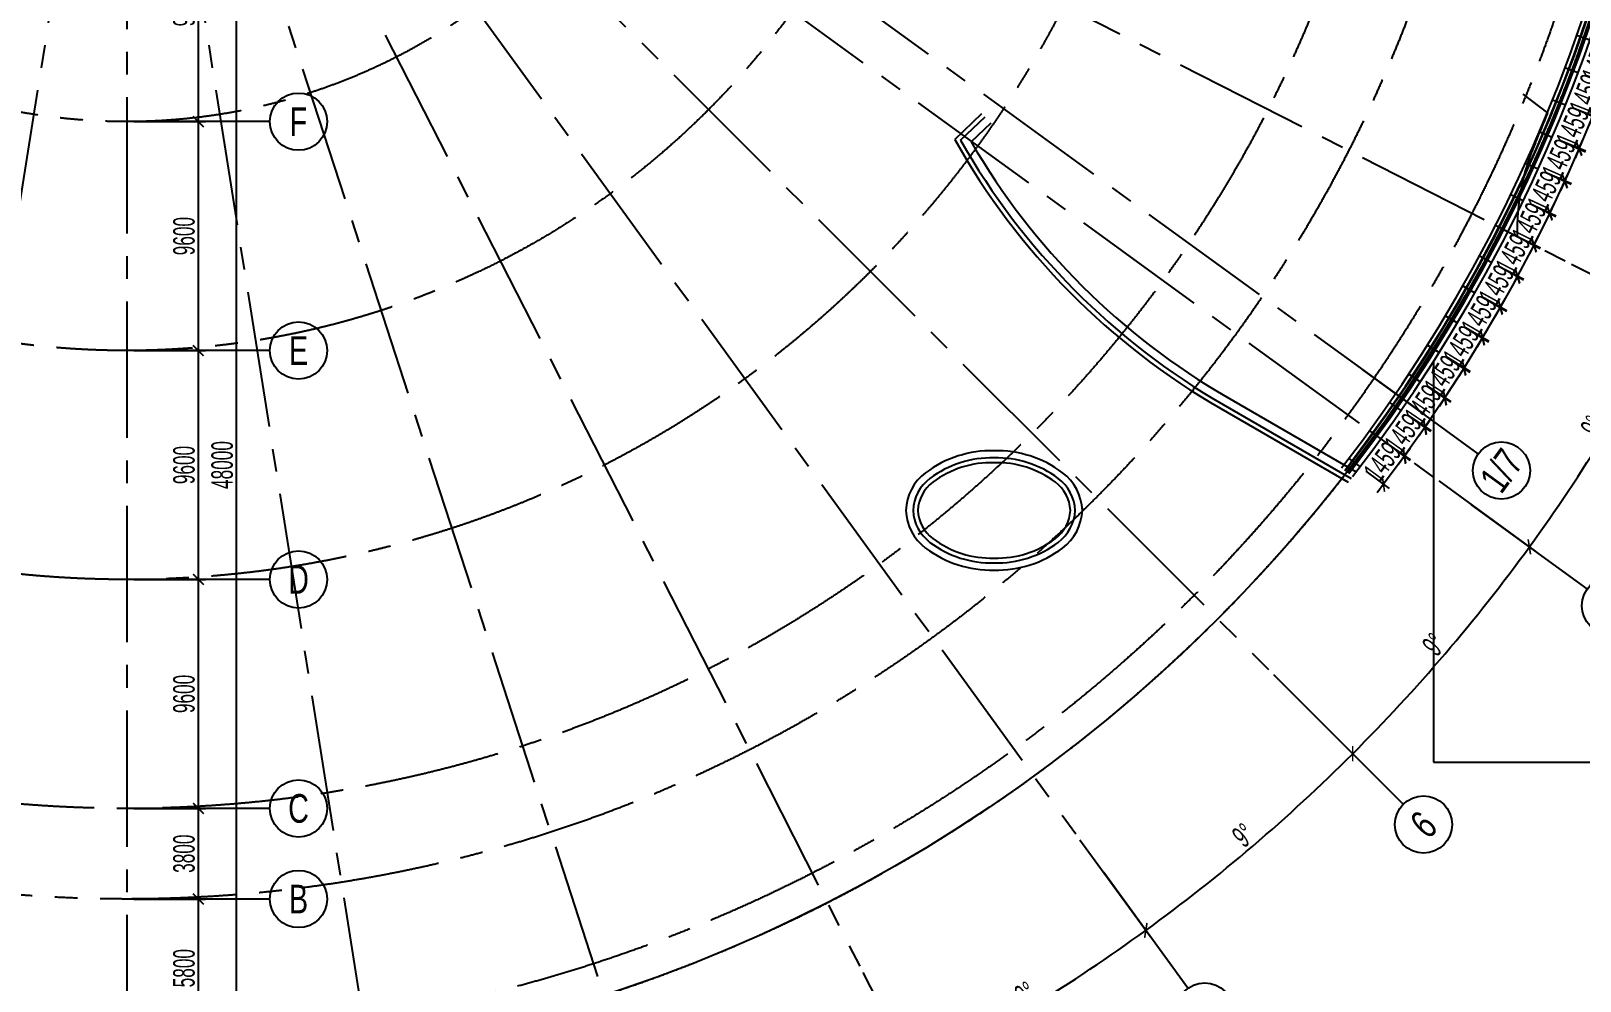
# Model space of a CAD drawing. Extents: x 104132 to 3338343, y -1228862 to 1409848.
# Drawn here: x 1240974 to 1305927, y 35788 to 75630 of the extents above; entities that cross this region are included whole.
import ezdxf
from ezdxf.enums import TextEntityAlignment as Align

# ---------------------------------------------------------------- set-up
doc = ezdxf.new("R2010")
doc.units = 0
doc.linetypes.add('CENTER', pattern=[50.8, 31.75, -6.35, 6.35, -6.35])
doc.linetypes.add('CENTER2', pattern=[28.575, 19.05, -3.175, 3.175, -3.175])
doc.layers.get('0').update_dxf_attribs({"color": 8})
doc.layers.get('Defpoints').update_dxf_attribs({"color": 8})
for name, color, linetype in [('#幕墙线-平面', 8, 'Continuous'), ('#标注', 8, 'Continuous'), ('#轴线', 8, 'CENTER2'), ('A-FLOR-UNDR', 8, 'Continuous'), ('DOTE', 8, 'CENTER')]:
    doc.layers.add(name, color=color, linetype=linetype)
doc.styles.add('JHZX', font='jrs.shx', dxfattribs={"width": 0.6, "bigfont": 'jhz.shx'})
doc.dimstyles.new('JZBZ-300', dxfattribs={"dimscale": 300, "dimtxt": 3, "dimasz": 1.5, "dimexe": 1, "dimexo": 1, "dimgap": 0.5, "dimtad": 1, "dimdec": 0, "dimdsep": 46, "dimtxsty": 'JHZX', "dimblk1": 'ARCHTICK', "dimblk2": 'ARCHTICK', "dimsah": 1, "dimcen": 0, "dimclrd": 1, "dimclre": 1, "dimclrt": 2, "dimadec": 3, "dimazin": 2, "dimtfac": 1, "dimtdec": 0, "dimtix": 1, "dimtmove": 0, "dimatfit": 3, "dimfxl": 1, "dimtolj": 1, "dimlwd": -1, "dimlwe": -1, "dimarcsym": 1})

# ---------------------------------------------------------------- blocks, each defined once
blk = doc.blocks.new('_ARCHTICK')
at = {"color": 0, "linetype": 'ByBlock', "const_width": 0.15}
blk.add_lwpolyline([(-0.5, -0.5), (0.5, 0.5)], dxfattribs=at)
blk = doc.blocks.new('*D56')
at = {"layer": '#标注', "color": 1, "ltscale": 300, "transparency": 16777216}
for p, q in [((602339, -207934), (604609, -212389)), ((592481, -212018), (594026, -216773))]:
    blk.add_line(p, q, dxfattribs=at)
blk.add_arc((571468, -147346), 72700, 288, 297, dxfattribs=at)
at = {"layer": 'Defpoints', "color": 0, "ltscale": 300, "transparency": 16777216}
for p in [(571468, -147346), (602203, -207667), (592388, -211732), (597521, -215217)]:
    blk.add_point(p, dxfattribs=at)
at = {"layer": '#标注', "color": 1, "ltscale": 300, "transparency": 16777216, "xscale": 450, "yscale": 450, "zscale": 450}
for p, rotation in [((604473, -212122), 27.00000000000006), ((593933, -216488), 198.0000000000004)]:
    blk.add_blockref('_ARCHTICK', p, dxfattribs=dict(at, rotation=rotation))
at = {"layer": '#标注', "color": 2, "ltscale": 300, "transparency": 16777216, "insert": (599059, -213958), "char_height": 900, "attachment_point": 5, "rotation": 22.5, "style": 'JHZX'}
blk.add_mtext('\\A1;9°', dxfattribs=at)
blk = doc.blocks.new('*D8')
at = {"layer": '#标注', "color": 1, "ltscale": 300, "transparency": 16777216}
for p, q in [((611437, -202359), (614376, -206404)), ((602339, -207934), (604609, -212389))]:
    blk.add_line(p, q, dxfattribs=at)
blk.add_arc((571468, -147346), 72700, 297, 306, dxfattribs=at)
at = {"layer": 'Defpoints', "color": 0, "ltscale": 300, "transparency": 16777216}
for p in [(571468, -147346), (611261, -202116), (602203, -207667), (607818, -210306)]:
    blk.add_point(p, dxfattribs=at)
at = {"layer": '#标注', "color": 1, "ltscale": 300, "transparency": 16777216, "xscale": 450, "yscale": 450, "zscale": 450}
for p, rotation in [((614200, -206161), 36.00000000000011), ((604473, -212122), 206.9999999999999)]:
    blk.add_blockref('_ARCHTICK', p, dxfattribs=dict(at, rotation=rotation))
at = {"layer": '#标注', "color": 2, "ltscale": 300, "transparency": 16777216, "insert": (609140, -208821), "char_height": 900, "attachment_point": 5, "rotation": 31.5, "style": 'JHZX'}
blk.add_mtext('\\A1;9°', dxfattribs=at)
blk = doc.blocks.new('*D9')
at = {"layer": '#标注', "color": 1, "ltscale": 300, "transparency": 16777216}
for p, q in [((619551, -195429), (623087, -198965)), ((611437, -202359), (614376, -206404))]:
    blk.add_line(p, q, dxfattribs=at)
blk.add_arc((571468, -147346), 72700, 306, 315, dxfattribs=at)
at = {"layer": 'Defpoints', "color": 0, "ltscale": 300, "transparency": 16777216}
for p in [(571468, -147346), (619339, -195217), (611261, -202116), (617219, -203844)]:
    blk.add_point(p, dxfattribs=at)
at = {"layer": '#标注', "color": 1, "ltscale": 300, "transparency": 16777216, "xscale": 450, "yscale": 450, "zscale": 450}
for p, rotation in [((622875, -198753), 45.0000000000004), ((614200, -206161), 216.0000000000004)]:
    blk.add_blockref('_ARCHTICK', p, dxfattribs=dict(at, rotation=rotation))
at = {"layer": '#标注', "color": 2, "ltscale": 300, "transparency": 16777216, "insert": (618293, -202171), "char_height": 900, "attachment_point": 5, "rotation": 40.5, "style": 'JHZX'}
blk.add_mtext('\\A1;9°', dxfattribs=at)
blk = doc.blocks.new('*D10')
at = {"layer": '#标注', "color": 1, "ltscale": 300, "transparency": 16777216}
for p, q in [((626481, -187315), (630526, -190254)), ((619551, -195429), (623087, -198965))]:
    blk.add_line(p, q, dxfattribs=at)
blk.add_arc((571468, -147346), 72700, 315, 324, dxfattribs=at)
at = {"layer": 'Defpoints', "color": 0, "ltscale": 300, "transparency": 16777216}
for p in [(571468, -147346), (626238, -187139), (619339, -195217), (625494, -195992)]:
    blk.add_point(p, dxfattribs=at)
at = {"layer": '#标注', "color": 1, "ltscale": 300, "transparency": 16777216, "xscale": 450, "yscale": 450, "zscale": 450}
for p, rotation in [((630283, -190078), 53.99999999999972), ((622875, -198753), 224.9999999999996)]:
    blk.add_blockref('_ARCHTICK', p, dxfattribs=dict(at, rotation=rotation))
at = {"layer": '#标注', "color": 2, "ltscale": 300, "transparency": 16777216, "insert": (626293, -194171), "char_height": 900, "attachment_point": 5, "rotation": 49.5, "style": 'JHZX'}
blk.add_mtext('\\A1;9°', dxfattribs=at)
blk = doc.blocks.new('*D11')
at = {"layer": '#标注', "color": 1, "ltscale": 300, "transparency": 16777216}
for p, q in [((632056, -178217), (636511, -180487)), ((626481, -187315), (630526, -190254))]:
    blk.add_line(p, q, dxfattribs=at)
blk.add_arc((571468, -147346), 72700, 324, 333, dxfattribs=at)
at = {"layer": 'Defpoints', "color": 0, "ltscale": 300, "transparency": 16777216}
for p in [(571468, -147346), (631789, -178081), (632439, -186941), (626238, -187139)]:
    blk.add_point(p, dxfattribs=at)
at = {"layer": '#标注', "color": 1, "ltscale": 300, "transparency": 16777216, "xscale": 450, "yscale": 450, "zscale": 450}
for p, rotation in [((636244, -180351), 63.00000000000026), ((630283, -190078), 234.0000000000001)]:
    blk.add_blockref('_ARCHTICK', p, dxfattribs=dict(at, rotation=rotation))
at = {"layer": '#标注', "color": 2, "ltscale": 300, "transparency": 16777216, "insert": (632943, -185018), "char_height": 900, "attachment_point": 5, "rotation": 58.5, "style": 'JHZX'}
blk.add_mtext('\\A1;9°', dxfattribs=at)
blk = doc.blocks.new('*D12')
at = {"layer": '#标注', "color": 1, "ltscale": 300, "transparency": 16777216}
for p, q in [((636140, -168359), (640895, -169904)), ((632056, -178217), (636511, -180487))]:
    blk.add_line(p, q, dxfattribs=at)
blk.add_arc((571468, -147346), 72700, 333, 342, dxfattribs=at)
at = {"layer": 'Defpoints', "color": 0, "ltscale": 300, "transparency": 16777216}
for p in [(571468, -147346), (635854, -168266), (637883, -176916), (631789, -178081)]:
    blk.add_point(p, dxfattribs=at)
at = {"layer": '#标注', "color": 1, "ltscale": 300, "transparency": 16777216, "xscale": 450, "yscale": 450, "zscale": 450}
for p, rotation in [((640610, -169811), 72.00000000000054), ((636244, -180351), 243.0000000000004)]:
    blk.add_blockref('_ARCHTICK', p, dxfattribs=dict(at, rotation=rotation))
at = {"layer": '#标注', "color": 2, "ltscale": 300, "transparency": 16777216, "insert": (638080, -174937), "char_height": 900, "attachment_point": 5, "rotation": 67.5, "style": 'JHZX'}
blk.add_mtext('\\A1;9°', dxfattribs=at)
blk = doc.blocks.new('*D39')
at = {"layer": '#标注', "color": 1, "ltscale": 300, "transparency": 16777216}
for p, q in [((516455, -187315), (512410, -190254)), ((523385, -195429), (519849, -198965))]:
    blk.add_line(p, q, dxfattribs=at)
blk.add_arc((571468, -147346), 72700, 216, 225, dxfattribs=at)
at = {"layer": 'Defpoints', "color": 0, "ltscale": 300, "transparency": 16777216}
for p in [(571468, -147346), (516697, -187139), (514969, -193097), (523597, -195217)]:
    blk.add_point(p, dxfattribs=at)
at = {"layer": '#标注', "color": 1, "ltscale": 300, "transparency": 16777216, "xscale": 450, "yscale": 450, "zscale": 450}
for p, rotation in [((512652, -190078), 126.0000000000016), ((520061, -198753), 315.0000000000021)]:
    blk.add_blockref('_ARCHTICK', p, dxfattribs=dict(at, rotation=rotation))
at = {"layer": '#标注', "color": 2, "ltscale": 300, "transparency": 16777216, "insert": (516643, -194171), "char_height": 900, "attachment_point": 5, "rotation": 310.5, "style": 'JHZX'}
blk.add_mtext('\\A1;9°', dxfattribs=at)
blk = doc.blocks.new('*D40')
at = {"layer": '#标注', "color": 1, "ltscale": 300, "transparency": 16777216}
for p, q in [((523385, -195429), (519849, -198965)), ((531498, -202359), (528560, -206404))]:
    blk.add_line(p, q, dxfattribs=at)
blk.add_arc((571468, -147346), 72700, 225, 234, dxfattribs=at)
at = {"layer": 'Defpoints', "color": 0, "ltscale": 300, "transparency": 16777216}
for p in [(571468, -147346), (523597, -195217), (522822, -201373), (531675, -202116)]:
    blk.add_point(p, dxfattribs=at)
at = {"layer": '#标注', "color": 1, "ltscale": 300, "transparency": 16777216, "xscale": 450, "yscale": 450, "zscale": 450}
for p, rotation in [((520061, -198753), 135.0000000000019), ((528736, -206161), 323.9999999999985)]:
    blk.add_blockref('_ARCHTICK', p, dxfattribs=dict(at, rotation=rotation))
at = {"layer": '#标注', "color": 2, "ltscale": 300, "transparency": 16777216, "insert": (524643, -202171), "char_height": 900, "attachment_point": 5, "rotation": 319.5, "style": 'JHZX'}
blk.add_mtext('\\A1;9°', dxfattribs=at)
blk = doc.blocks.new('*D41')
at = {"layer": '#标注', "color": 1, "ltscale": 300, "transparency": 16777216}
for p, q in [((531498, -202359), (528560, -206404)), ((540597, -207934), (538327, -212389))]:
    blk.add_line(p, q, dxfattribs=at)
blk.add_arc((571468, -147346), 72700, 234, 243, dxfattribs=at)
at = {"layer": 'Defpoints', "color": 0, "ltscale": 300, "transparency": 16777216}
for p in [(571468, -147346), (531675, -202116), (540733, -207667), (531873, -208317)]:
    blk.add_point(p, dxfattribs=at)
at = {"layer": '#标注', "color": 1, "ltscale": 300, "transparency": 16777216, "xscale": 450, "yscale": 450, "zscale": 450}
for p, rotation in [((528736, -206161), 143.9999999999988), ((538463, -212122), 333.0000000000025)]:
    blk.add_blockref('_ARCHTICK', p, dxfattribs=dict(at, rotation=rotation))
at = {"layer": '#标注', "color": 2, "ltscale": 300, "transparency": 16777216, "insert": (533796, -208821), "char_height": 900, "attachment_point": 5, "rotation": 328.5, "style": 'JHZX'}
blk.add_mtext('\\A1;9°', dxfattribs=at)
blk = doc.blocks.new('*D44')
at = {"layer": '#标注', "color": 1, "ltscale": 300, "transparency": 16777216}
for p, q in [((571768, -162646), (576372, -162646)), ((576072, -210646), (576072, -162646)), ((571768, -210646), (576372, -210646))]:
    blk.add_line(p, q, dxfattribs=at)
at = {"layer": 'Defpoints', "color": 0, "ltscale": 300, "transparency": 16777216}
for p in [(571468, -162646), (576072, -162646), (571468, -210646)]:
    blk.add_point(p, dxfattribs=at)
at = {"layer": '#标注', "color": 1, "ltscale": 300, "transparency": 16777216, "xscale": 450, "yscale": 450, "zscale": 450}
for p, rotation in [((576072, -162646), 90), ((576072, -210646), 270)]:
    blk.add_blockref('_ARCHTICK', p, dxfattribs=dict(at, rotation=rotation))
at = {"layer": '#标注', "color": 2, "ltscale": 300, "transparency": 16777216, "insert": (575472, -186646), "char_height": 900, "attachment_point": 5, "rotation": 90, "style": 'JHZX'}
blk.add_mtext('\\A1;48000', dxfattribs=at)
blk = doc.blocks.new('*D45')
at = {"layer": '#标注', "color": 1, "ltscale": 300, "transparency": 16777216}
for p, q in [((571768, -204846), (574772, -204846)), ((574472, -210646), (574472, -204846)), ((571768, -210646), (574772, -210646))]:
    blk.add_line(p, q, dxfattribs=at)
at = {"layer": 'Defpoints', "color": 0, "ltscale": 300, "transparency": 16777216}
for p in [(571468, -204846), (574472, -204846), (571468, -210646)]:
    blk.add_point(p, dxfattribs=at)
at = {"layer": '#标注', "color": 1, "ltscale": 300, "transparency": 16777216, "xscale": 450, "yscale": 450, "zscale": 450}
for p, rotation in [((574472, -204846), 90), ((574472, -210646), 270)]:
    blk.add_blockref('_ARCHTICK', p, dxfattribs=dict(at, rotation=rotation))
at = {"layer": '#标注', "color": 2, "ltscale": 300, "transparency": 16777216, "insert": (573872, -207746), "char_height": 900, "attachment_point": 5, "rotation": 90, "style": 'JHZX'}
blk.add_mtext('\\A1;5800', dxfattribs=at)
blk = doc.blocks.new('*D46')
at = {"layer": '#标注', "color": 1, "ltscale": 300, "transparency": 16777216}
for p, q in [((571768, -201046), (574772, -201046)), ((574472, -204846), (574472, -201046)), ((571768, -204846), (574772, -204846))]:
    blk.add_line(p, q, dxfattribs=at)
at = {"layer": 'Defpoints', "color": 0, "ltscale": 300, "transparency": 16777216}
for p in [(571468, -201046), (574472, -201046), (571468, -204846)]:
    blk.add_point(p, dxfattribs=at)
at = {"layer": '#标注', "color": 1, "ltscale": 300, "transparency": 16777216, "xscale": 450, "yscale": 450, "zscale": 450}
for p, rotation in [((574472, -201046), 90), ((574472, -204846), 270)]:
    blk.add_blockref('_ARCHTICK', p, dxfattribs=dict(at, rotation=rotation))
at = {"layer": '#标注', "color": 2, "ltscale": 300, "transparency": 16777216, "insert": (573872, -202946), "char_height": 900, "attachment_point": 5, "rotation": 90, "style": 'JHZX'}
blk.add_mtext('\\A1;3800', dxfattribs=at)
blk = doc.blocks.new('*D47')
at = {"layer": '#标注', "color": 1, "ltscale": 300, "transparency": 16777216}
for p, q in [((571768, -191446), (574772, -191446)), ((574472, -201046), (574472, -191446)), ((571768, -201046), (574772, -201046))]:
    blk.add_line(p, q, dxfattribs=at)
at = {"layer": 'Defpoints', "color": 0, "ltscale": 300, "transparency": 16777216}
for p in [(571468, -191446), (574472, -191446), (571468, -201046)]:
    blk.add_point(p, dxfattribs=at)
at = {"layer": '#标注', "color": 1, "ltscale": 300, "transparency": 16777216, "xscale": 450, "yscale": 450, "zscale": 450}
for p, rotation in [((574472, -191446), 90), ((574472, -201046), 270)]:
    blk.add_blockref('_ARCHTICK', p, dxfattribs=dict(at, rotation=rotation))
at = {"layer": '#标注', "color": 2, "ltscale": 300, "transparency": 16777216, "insert": (573872, -196246), "char_height": 900, "attachment_point": 5, "rotation": 90, "style": 'JHZX'}
blk.add_mtext('\\A1;9600', dxfattribs=at)
blk = doc.blocks.new('*D48')
at = {"layer": '#标注', "color": 1, "ltscale": 300, "transparency": 16777216}
for p, q in [((571768, -181846), (574772, -181846)), ((574472, -191446), (574472, -181846)), ((571768, -191446), (574772, -191446))]:
    blk.add_line(p, q, dxfattribs=at)
at = {"layer": 'Defpoints', "color": 0, "ltscale": 300, "transparency": 16777216}
for p in [(571468, -181846), (574472, -181846), (571468, -191446)]:
    blk.add_point(p, dxfattribs=at)
at = {"layer": '#标注', "color": 1, "ltscale": 300, "transparency": 16777216, "xscale": 450, "yscale": 450, "zscale": 450}
for p, rotation in [((574472, -181846), 90), ((574472, -191446), 270)]:
    blk.add_blockref('_ARCHTICK', p, dxfattribs=dict(at, rotation=rotation))
at = {"layer": '#标注', "color": 2, "ltscale": 300, "transparency": 16777216, "insert": (573872, -186646), "char_height": 900, "attachment_point": 5, "rotation": 90, "style": 'JHZX'}
blk.add_mtext('\\A1;9600', dxfattribs=at)
blk = doc.blocks.new('*D49')
at = {"layer": '#标注', "color": 1, "ltscale": 300, "transparency": 16777216}
for p, q in [((571768, -172246), (574772, -172246)), ((574472, -181846), (574472, -172246)), ((571768, -181846), (574772, -181846))]:
    blk.add_line(p, q, dxfattribs=at)
at = {"layer": 'Defpoints', "color": 0, "ltscale": 300, "transparency": 16777216}
for p in [(571468, -172246), (574472, -172246), (571468, -181846)]:
    blk.add_point(p, dxfattribs=at)
at = {"layer": '#标注', "color": 1, "ltscale": 300, "transparency": 16777216, "xscale": 450, "yscale": 450, "zscale": 450}
for p, rotation in [((574472, -172246), 90), ((574472, -181846), 270)]:
    blk.add_blockref('_ARCHTICK', p, dxfattribs=dict(at, rotation=rotation))
at = {"layer": '#标注', "color": 2, "ltscale": 300, "transparency": 16777216, "insert": (573872, -177046), "char_height": 900, "attachment_point": 5, "rotation": 90, "style": 'JHZX'}
blk.add_mtext('\\A1;9600', dxfattribs=at)
blk = doc.blocks.new('*D50')
at = {"layer": '#标注', "color": 1, "ltscale": 300, "transparency": 16777216}
for p, q in [((571768, -162646), (574772, -162646)), ((574472, -172246), (574472, -162646)), ((571768, -172246), (574772, -172246))]:
    blk.add_line(p, q, dxfattribs=at)
at = {"layer": 'Defpoints', "color": 0, "ltscale": 300, "transparency": 16777216}
for p in [(571468, -162646), (574472, -162646), (571468, -172246)]:
    blk.add_point(p, dxfattribs=at)
at = {"layer": '#标注', "color": 1, "ltscale": 300, "transparency": 16777216, "xscale": 450, "yscale": 450, "zscale": 450}
for p, rotation in [((574472, -162646), 90), ((574472, -172246), 270)]:
    blk.add_blockref('_ARCHTICK', p, dxfattribs=dict(at, rotation=rotation))
at = {"layer": '#标注', "color": 2, "ltscale": 300, "transparency": 16777216, "insert": (573872, -167446), "char_height": 900, "attachment_point": 5, "rotation": 90, "style": 'JHZX'}
blk.add_mtext('\\A1;9600', dxfattribs=at)
blk = doc.blocks.new('*U1047')
blk.add_line((20, 0), (0, 0))
blk.add_circle((24, 0), 4)
at = {"style": 'JHZX', "width": 0.75}
blk.add_attdef('AXES', text='', height=4, dxfattribs=at).set_placement((24, 0), align=Align.MIDDLE_CENTER)
blk = doc.blocks.new('*U1046')
blk.add_line((0, -20), (0, 0))
blk.add_circle((0, -24), 4)
at = {"style": 'JHZX', "width": 0.75}
blk.add_attdef('AXES', text='', height=4, dxfattribs=at).set_placement((0, -24), align=Align.MIDDLE_CENTER)
blk = doc.blocks.new('QWEAFSD')
at = {"layer": '#幕墙线-平面', "ltscale": 300}
for points in [[(233621, 465908), (234174, 465715)], [(233129, 464549), (233676, 464344)], [(232606, 463202), (233149, 462984)], [(232052, 461867), (232590, 461637)], [(231470, 460544), (232002, 460302)], [(230857, 459235), (231384, 458981)], [(230215, 457939), (230737, 457674)], [(229545, 456659), (230060, 456382)], [(228845, 455394), (229354, 455105)], [(228118, 454145), (228620, 453845)], [(227363, 452912), (227858, 452601)], [(226580, 451697), (227068, 451375)], [(225770, 450500), (226251, 450167)], [(224934, 449321), (225407, 448977)], [(224071, 448161), (224537, 447807)]]:
    blk.add_lwpolyline(points, dxfattribs=at)
at = {"layer": 'A-FLOR-UNDR', "ltscale": 5}
blk.add_lwpolyline([(231360, 463441), (232412, 462633)], dxfattribs=at)
at = {"layer": 'A-FLOR-UNDR'}
for points in [[(207540, 461537), (208683, 462631)], [(207790, 461500), (208821, 462486)], [(208230, 461437), (209063, 462233)]]:
    blk.add_lwpolyline(points, dxfattribs=at)
for points in [[(207540, 461537, 0.134675), (218697, 450247), (224039, 447162)], [(207790, 461500, 0.133351), (218797, 450420), (224164, 447322)], [(208230, 461437, 0.130997), (218972, 450723), (224379, 447601)]]:
    blk.add_lwpolyline(points, format="xyb", dxfattribs=at)
at = {"layer": 'A-FLOR-UNDR', "ltscale": 5}
for points in [[(209193, 448480, 0.168948), (206322, 447560, 0.224631), (205493, 445980, 0.224631), (206322, 444400, 0.168948), (209193, 443480, 0.168948), (212063, 444400, 0.224631), (212893, 445980, 0.224631), (212063, 447560, 0.168948)], [(209193, 448180, 0.169389), (206503, 447320, 0.222793), (205793, 445980, 0.222793), (206503, 444640, 0.169389), (209193, 443780, 0.169389), (211883, 444640, 0.222793), (212593, 445980, 0.222793), (211883, 447320, 0.169389)], [(209193, 447980, 0.16972), (206623, 447160, 0.221183), (205993, 445980, 0.221183), (206623, 444800, 0.16972), (209193, 443980, 0.16972), (211763, 444800, 0.221183), (212392, 445980, 0.221183), (211763, 447160, 0.16972)]]:
    blk.add_lwpolyline(points, format="xyb", close=True, dxfattribs=at)
for centre, radius, start, end in [((172821, 487183), 65000, 322.26362, 202.58664), ((172821, 487183), 64800, 322.26362, 202.00419), ((172821, 487183), 64750, 322.26362, 201.83199), ((172821, 487183), 64600, 322.26362, 201.19687), ((172821, 487183), 64580, 322.26362, 201.09026), ((172821, 487183), 64415, 322.26362, 200.57143), ((172821, 487183), 64450, 336.42718, 337.60919), ((240371, 457710), 9250, 156.42718, 181.44403)]:
    blk.add_arc(centre, radius, start, end, dxfattribs=at)
blk = doc.blocks.new('*D233')
at = {"layer": '#标注', "color": 1, "ltscale": 300, "transparency": 16777216}
for p, q in [((448797, -321696), (449949, -322113)), ((449667, -322011), (449170, -323382)), ((449667, -322011), (449820, -321588)), ((448300, -323067), (449452, -323484)), ((449170, -323382), (449016, -323805))]:
    blk.add_line(p, q, dxfattribs=at)
at = {"layer": 'Defpoints', "color": 0, "ltscale": 300, "transparency": 16777216}
for p in [(448515, -321593), (448018, -322965), (449170, -323382)]:
    blk.add_point(p, dxfattribs=at)
at = {"layer": '#标注', "color": 1, "ltscale": 300, "transparency": 16777216, "xscale": 450, "yscale": 450, "zscale": 450}
for p, rotation in [((449667, -322011), 250.0714285714705), ((449170, -323382), 70.07142857147048)]:
    blk.add_blockref('_ARCHTICK', p, dxfattribs=dict(at, rotation=rotation))
at = {"layer": '#标注', "color": 2, "ltscale": 300, "transparency": 16777216, "insert": (448854, -322492), "char_height": 900, "attachment_point": 5, "rotation": 70.07143, "style": 'JHZX'}
blk.add_mtext('\\A1;1459', dxfattribs=at)
blk = doc.blocks.new('*D234')
at = {"layer": '#标注', "color": 1, "ltscale": 300, "transparency": 16777216}
for p, q in [((448297, -323073), (449440, -323516)), ((449160, -323408), (448632, -324768)), ((449160, -323408), (449323, -322988)), ((447770, -324433), (448912, -324876)), ((448632, -324768), (448469, -325187))]:
    blk.add_line(p, q, dxfattribs=at)
at = {"layer": 'Defpoints', "color": 0, "ltscale": 300, "transparency": 16777216}
for p in [(448018, -322965), (447490, -324324), (448632, -324768)]:
    blk.add_point(p, dxfattribs=at)
at = {"layer": '#标注', "color": 1, "ltscale": 300, "transparency": 16777216, "xscale": 450, "yscale": 450, "zscale": 450}
for p, rotation in [((449160, -323408), 248.7857142857648), ((448632, -324768), 68.78571428576484)]:
    blk.add_blockref('_ARCHTICK', p, dxfattribs=dict(at, rotation=rotation))
at = {"layer": '#标注', "color": 2, "ltscale": 300, "transparency": 16777216, "insert": (448337, -323871), "char_height": 900, "attachment_point": 5, "rotation": 68.78571, "style": 'JHZX'}
blk.add_mtext('\\A1;1459', dxfattribs=at)
blk = doc.blocks.new('*D235')
at = {"layer": '#标注', "color": 1, "ltscale": 300, "transparency": 16777216}
for p, q in [((447767, -324439), (448899, -324908)), ((448622, -324793), (448794, -324377)), ((448622, -324793), (448064, -326141)), ((447209, -325787), (448341, -326255)), ((448064, -326141), (447892, -326556))]:
    blk.add_line(p, q, dxfattribs=at)
at = {"layer": 'Defpoints', "color": 0, "ltscale": 300, "transparency": 16777216}
for p in [(447490, -324324), (446932, -325672), (448064, -326141)]:
    blk.add_point(p, dxfattribs=at)
at = {"layer": '#标注', "color": 1, "ltscale": 300, "transparency": 16777216, "xscale": 450, "yscale": 450, "zscale": 450}
for p, rotation in [((448622, -324793), 247.5000000000502), ((448064, -326141), 67.50000000005015)]:
    blk.add_blockref('_ARCHTICK', p, dxfattribs=dict(at, rotation=rotation))
at = {"layer": '#标注', "color": 2, "ltscale": 300, "transparency": 16777216, "insert": (447789, -325237), "char_height": 900, "attachment_point": 5, "rotation": 67.5, "style": 'JHZX'}
blk.add_mtext('\\A1;1459', dxfattribs=at)
blk = doc.blocks.new('*D236')
at = {"layer": '#标注', "color": 1, "ltscale": 300, "transparency": 16777216}
for p, q in [((447206, -325793), (448328, -326287)), ((448053, -326166), (448234, -325754)), ((448053, -326166), (447465, -327501)), ((446618, -327127), (447739, -327622)), ((447465, -327501), (447283, -327912))]:
    blk.add_line(p, q, dxfattribs=at)
at = {"layer": 'Defpoints', "color": 0, "ltscale": 300, "transparency": 16777216}
for p in [(446932, -325672), (446344, -327006), (447465, -327501)]:
    blk.add_point(p, dxfattribs=at)
at = {"layer": '#标注', "color": 1, "ltscale": 300, "transparency": 16777216, "xscale": 450, "yscale": 450, "zscale": 450}
for p, rotation in [((448053, -326166), 246.2142857143431), ((447465, -327501), 66.21428571434309)]:
    blk.add_blockref('_ARCHTICK', p, dxfattribs=dict(at, rotation=rotation))
at = {"layer": '#标注', "color": 2, "ltscale": 300, "transparency": 16777216, "insert": (447210, -326591), "char_height": 900, "attachment_point": 5, "rotation": 66.21429, "style": 'JHZX'}
blk.add_mtext('\\A1;1459', dxfattribs=at)
blk = doc.blocks.new('*D237')
at = {"layer": '#标注', "color": 1, "ltscale": 300, "transparency": 16777216}
for p, q in [((446615, -327134), (447725, -327653)), ((447453, -327526), (447644, -327118)), ((447453, -327526), (446835, -328847)), ((445997, -328455), (447107, -328974)), ((446835, -328847), (446645, -329254))]:
    blk.add_line(p, q, dxfattribs=at)
at = {"layer": 'Defpoints', "color": 0, "ltscale": 300, "transparency": 16777216}
for p in [(446344, -327006), (445725, -328328), (446835, -328847)]:
    blk.add_point(p, dxfattribs=at)
at = {"layer": '#标注', "color": 1, "ltscale": 300, "transparency": 16777216, "xscale": 450, "yscale": 450, "zscale": 450}
for p, rotation in [((447453, -327526), 244.9285714286128), ((446835, -328847), 64.92857142861277)]:
    blk.add_blockref('_ARCHTICK', p, dxfattribs=dict(at, rotation=rotation))
at = {"layer": '#标注', "color": 2, "ltscale": 300, "transparency": 16777216, "insert": (446601, -327932), "char_height": 900, "attachment_point": 5, "rotation": 64.92857, "style": 'JHZX'}
blk.add_mtext('\\A1;1459', dxfattribs=at)
blk = doc.blocks.new('*D238')
at = {"layer": '#标注', "color": 1, "ltscale": 300, "transparency": 16777216}
for p, q in [((445994, -328461), (447092, -329005)), ((446823, -328872), (447023, -328468)), ((446823, -328872), (446176, -330179)), ((445347, -329768), (446445, -330312)), ((446176, -330179), (445976, -330582))]:
    blk.add_line(p, q, dxfattribs=at)
at = {"layer": 'Defpoints', "color": 0, "ltscale": 300, "transparency": 16777216}
for p in [(445725, -328328), (445078, -329635), (446176, -330179)]:
    blk.add_point(p, dxfattribs=at)
at = {"layer": '#标注', "color": 1, "ltscale": 300, "transparency": 16777216, "xscale": 450, "yscale": 450, "zscale": 450}
for p, rotation in [((446823, -328872), 243.6428571429021), ((446176, -330179), 63.64285714290216)]:
    blk.add_blockref('_ARCHTICK', p, dxfattribs=dict(at, rotation=rotation))
at = {"layer": '#标注', "color": 2, "ltscale": 300, "transparency": 16777216, "insert": (445962, -329259), "char_height": 900, "attachment_point": 5, "rotation": 63.64286, "style": 'JHZX'}
blk.add_mtext('\\A1;1459', dxfattribs=at)
blk = doc.blocks.new('*D239')
at = {"layer": '#标注', "color": 1, "ltscale": 300, "transparency": 16777216}
for p, q in [((445344, -329774), (446429, -330342)), ((446163, -330203), (446372, -329804)), ((446163, -330203), (445487, -331495)), ((444667, -331066), (445752, -331634)), ((445487, -331495), (445278, -331894))]:
    blk.add_line(p, q, dxfattribs=at)
at = {"layer": 'Defpoints', "color": 0, "ltscale": 300, "transparency": 16777216}
for p in [(445078, -329635), (444401, -330927), (445487, -331495)]:
    blk.add_point(p, dxfattribs=at)
at = {"layer": '#标注', "color": 1, "ltscale": 300, "transparency": 16777216, "xscale": 450, "yscale": 450, "zscale": 450}
for p, rotation in [((446163, -330203), 242.3571428571907), ((445487, -331495), 62.35714285719067)]:
    blk.add_blockref('_ARCHTICK', p, dxfattribs=dict(at, rotation=rotation))
at = {"layer": '#标注', "color": 2, "ltscale": 300, "transparency": 16777216, "insert": (445293, -330571), "char_height": 900, "attachment_point": 5, "rotation": 62.35714, "style": 'JHZX'}
blk.add_mtext('\\A1;1459', dxfattribs=at)
blk = doc.blocks.new('*D240')
at = {"layer": '#标注', "color": 1, "ltscale": 300, "transparency": 16777216}
for p, q in [((444664, -331072), (445736, -331664)), ((445474, -331519), (445691, -331125)), ((445474, -331519), (444768, -332796)), ((443958, -332348), (445031, -332941)), ((444768, -332796), (444550, -333190))]:
    blk.add_line(p, q, dxfattribs=at)
at = {"layer": 'Defpoints', "color": 0, "ltscale": 300, "transparency": 16777216}
for p in [(444401, -330927), (443696, -332203), (444768, -332796)]:
    blk.add_point(p, dxfattribs=at)
at = {"layer": '#标注', "color": 1, "ltscale": 300, "transparency": 16777216, "xscale": 450, "yscale": 450, "zscale": 450}
for p, rotation in [((445474, -331519), 241.0714285714787), ((444768, -332796), 61.07142857147867)]:
    blk.add_blockref('_ARCHTICK', p, dxfattribs=dict(at, rotation=rotation))
at = {"layer": '#标注', "color": 2, "ltscale": 300, "transparency": 16777216, "insert": (444596, -331867), "char_height": 900, "attachment_point": 5, "rotation": 61.07143, "style": 'JHZX'}
blk.add_mtext('\\A1;1459', dxfattribs=at)
blk = doc.blocks.new('*D241')
at = {"layer": '#标注', "color": 1, "ltscale": 300, "transparency": 16777216}
for p, q in [((443955, -332354), (445014, -332971)), ((444754, -332820), (444981, -332431)), ((444754, -332820), (444020, -334080)), ((443221, -333615), (444280, -334231)), ((444020, -334080), (443794, -334469))]:
    blk.add_line(p, q, dxfattribs=at)
at = {"layer": 'Defpoints', "color": 0, "ltscale": 300, "transparency": 16777216}
for p in [(443696, -332203), (442962, -333464), (444020, -334080)]:
    blk.add_point(p, dxfattribs=at)
at = {"layer": '#标注', "color": 1, "ltscale": 300, "transparency": 16777216, "xscale": 450, "yscale": 450, "zscale": 450}
for p, rotation in [((444754, -332820), 239.7857142857618), ((444020, -334080), 59.78571428576178)]:
    blk.add_blockref('_ARCHTICK', p, dxfattribs=dict(at, rotation=rotation))
at = {"layer": '#标注', "color": 2, "ltscale": 300, "transparency": 16777216, "insert": (443869, -333148), "char_height": 900, "attachment_point": 5, "rotation": 59.78571, "style": 'JHZX'}
blk.add_mtext('\\A1;1459', dxfattribs=at)
blk = doc.blocks.new('*D242')
at = {"layer": '#标注', "color": 1, "ltscale": 300, "transparency": 16777216}
for p, q in [((443217, -333620), (444262, -334261)), ((444006, -334104), (444242, -333720)), ((444006, -334104), (443244, -335347)), ((442455, -334864), (443500, -335504)), ((443244, -335347), (443009, -335731))]:
    blk.add_line(p, q, dxfattribs=at)
at = {"layer": 'Defpoints', "color": 0, "ltscale": 300, "transparency": 16777216}
for p in [(442962, -333464), (442200, -334707), (443244, -335347)]:
    blk.add_point(p, dxfattribs=at)
at = {"layer": '#标注', "color": 1, "ltscale": 300, "transparency": 16777216, "xscale": 450, "yscale": 450, "zscale": 450}
for p, rotation in [((444006, -334104), 238.5000000000524), ((443244, -335347), 58.50000000005239)]:
    blk.add_blockref('_ARCHTICK', p, dxfattribs=dict(at, rotation=rotation))
at = {"layer": '#标注', "color": 2, "ltscale": 300, "transparency": 16777216, "insert": (443114, -334412), "char_height": 900, "attachment_point": 5, "rotation": 58.5, "style": 'JHZX'}
blk.add_mtext('\\A1;1459', dxfattribs=at)
blk = doc.blocks.new('*D243')
at = {"layer": '#标注', "color": 1, "ltscale": 300, "transparency": 16777216}
for p, q in [((442452, -334870), (443482, -335533)), ((443230, -335371), (443473, -334992)), ((443230, -335371), (442440, -336597)), ((441662, -336096), (442692, -336759)), ((442440, -336597), (442196, -336975))]:
    blk.add_line(p, q, dxfattribs=at)
at = {"layer": 'Defpoints', "color": 0, "ltscale": 300, "transparency": 16777216}
for p in [(442200, -334707), (441410, -335933), (442440, -336597)]:
    blk.add_point(p, dxfattribs=at)
at = {"layer": '#标注', "color": 1, "ltscale": 300, "transparency": 16777216, "xscale": 450, "yscale": 450, "zscale": 450}
for p, rotation in [((443230, -335371), 237.214285714336), ((442440, -336597), 57.21428571433598)]:
    blk.add_blockref('_ARCHTICK', p, dxfattribs=dict(at, rotation=rotation))
at = {"layer": '#标注', "color": 2, "ltscale": 300, "transparency": 16777216, "insert": (442330, -335659), "char_height": 900, "attachment_point": 5, "rotation": 57.21429, "style": 'JHZX'}
blk.add_mtext('\\A1;1459', dxfattribs=at)
blk = doc.blocks.new('*D244')
at = {"layer": '#标注', "color": 1, "ltscale": 300, "transparency": 16777216}
for p, q in [((441658, -336102), (442673, -336788)), ((442425, -336620), (442677, -336247)), ((442425, -336620), (441608, -337828)), ((440841, -337310), (441856, -337996)), ((441608, -337828), (441355, -338201))]:
    blk.add_line(p, q, dxfattribs=at)
at = {"layer": 'Defpoints', "color": 0, "ltscale": 300, "transparency": 16777216}
for p in [(441410, -335933), (440593, -337142), (441608, -337828)]:
    blk.add_point(p, dxfattribs=at)
at = {"layer": '#标注', "color": 1, "ltscale": 300, "transparency": 16777216, "xscale": 450, "yscale": 450, "zscale": 450}
for p, rotation in [((442425, -336620), 235.9285714286274), ((441608, -337828), 55.92857142862739)]:
    blk.add_blockref('_ARCHTICK', p, dxfattribs=dict(at, rotation=rotation))
at = {"layer": '#标注', "color": 2, "ltscale": 300, "transparency": 16777216, "insert": (441519, -336888), "char_height": 900, "attachment_point": 5, "rotation": 55.92857, "style": 'JHZX'}
blk.add_mtext('\\A1;1459', dxfattribs=at)
blk = doc.blocks.new('*D245')
at = {"layer": '#标注', "color": 1, "ltscale": 300, "transparency": 16777216}
for p, q in [((440837, -337315), (441837, -338024)), ((441592, -337851), (441852, -337484)), ((441592, -337851), (440748, -339040)), ((439993, -338505), (440993, -339214)), ((440748, -339040), (440487, -339407))]:
    blk.add_line(p, q, dxfattribs=at)
at = {"layer": 'Defpoints', "color": 0, "ltscale": 300, "transparency": 16777216}
for p in [(440593, -337142), (439749, -338331), (440748, -339040)]:
    blk.add_point(p, dxfattribs=at)
at = {"layer": '#标注', "color": 1, "ltscale": 300, "transparency": 16777216, "xscale": 450, "yscale": 450, "zscale": 450}
for p, rotation in [((441592, -337851), 234.6428571429048), ((440748, -339040), 54.6428571429048)]:
    blk.add_blockref('_ARCHTICK', p, dxfattribs=dict(at, rotation=rotation))
at = {"layer": '#标注', "color": 2, "ltscale": 300, "transparency": 16777216, "insert": (440681, -338098), "char_height": 900, "attachment_point": 5, "rotation": 54.64286, "style": 'JHZX'}
blk.add_mtext('\\A1;1459', dxfattribs=at)
blk = doc.blocks.new('*D246')
at = {"layer": '#标注', "color": 1, "ltscale": 300, "transparency": 16777216}
for p, q in [((439989, -338510), (440972, -339242)), ((440732, -339062), (441000, -338701)), ((439119, -339681), (440102, -340412)), ((440732, -339062), (439861, -340233)), ((439861, -340233), (439593, -340594))]:
    blk.add_line(p, q, dxfattribs=at)
at = {"layer": 'Defpoints', "color": 0, "ltscale": 300, "transparency": 16777216}
for p in [(439749, -338331), (438878, -339502), (439861, -340233)]:
    blk.add_point(p, dxfattribs=at)
at = {"layer": '#标注', "color": 1, "ltscale": 300, "transparency": 16777216, "xscale": 450, "yscale": 450, "zscale": 450}
for p, rotation in [((440732, -339062), 233.3571428571944), ((439861, -340233), 53.35714285719438)]:
    blk.add_blockref('_ARCHTICK', p, dxfattribs=dict(at, rotation=rotation))
at = {"layer": '#标注', "color": 2, "ltscale": 300, "transparency": 16777216, "insert": (439815, -339290), "char_height": 900, "attachment_point": 5, "rotation": 53.35714, "style": 'JHZX'}
blk.add_mtext('\\A1;1459', dxfattribs=at)
blk = doc.blocks.new('轴网20240313')
at = {"layer": '#标注', "ltscale": 300}
blk.add_circle((571467.9, -147345.9), 64700, dxfattribs=at)
at = {"layer": '#轴线', "ltscale": 300}
for p, q in [((585100.3, -154291.9), (631789, -178081)), ((583845.8, -156339), (626238.3, -187139)), ((582286.6, -158164.6), (619339, -195217)), ((580461, -159723.9), (611260.9, -202116.3)), ((578413.9, -160978.3), (602203, -207667)), ((576195.8, -161897.1), (592388.3, -211732.4)), ((569074.4, -162457.5), (560877.2, -214212.4)), ((571467.9, -162645.9), (571467.9, -215045.9)), ((573861.3, -162457.5), (582058.5, -214212.4)), ((600453.4, -166056.6), (626524.2, -184998.1))]:
    blk.add_line(p, q, dxfattribs=at)
for radius in [64700, 63300, 57500, 53700, 44100, 34500, 24900]:
    blk.add_circle((571467.9, -147345.9), radius, dxfattribs=at)
at = {"layer": '#标注', "xscale": 300.0000000000001, "yscale": 300.0000000000001, "rotation": 359.9999999999977}
for p, values in [((571472.3, -172245.9), {'AXES': 'F'}), ((571472.3, -181845.9), {'AXES': 'E'}), ((571472.3, -191445.9), {'AXES': 'D'}), ((571472.3, -201045.9), {'AXES': 'C'}), ((571472.3, -204845.9), {'AXES': 'B'})]:
    blk.add_blockref('*U1047', p, dxfattribs=at).add_auto_attribs(values)
at = {"layer": '#标注'}
for p, xscale, yscale, zscale, rotation, values in [((623287.5, -182644.7), 299.9999999999999, 299.9999999999999, 299.9999999999999, 53.9770310013033, {'AXES': '1/7'}), ((627856.3, -188314.5), 299.9999999999999, 299.9999999999999, 299.9999999999999, 53.99999999998766, {'AXES': '7'}), ((620753.2, -196631.2), 300, 300, 300, 44.99999999998768, {'AXES': '6'}), ((612436.5, -203734.4), 300, 300, 300, 35.99999999998769, {'AXES': '5'})]:
    blk.add_blockref('*U1046', p, dxfattribs=dict(at, xscale=xscale, yscale=yscale, zscale=zscale, rotation=rotation)).add_auto_attribs(values)
at = {"layer": '#标注', "ltscale": 300}
for base, p1, p2, picture, middle in [((514969.3, -193097.5), (516697.4, -187139), (523596.7, -195217), '*D39', (516642.6, -194171.1)), ((522822.1, -201372.5), (523596.7, -195217), (531674.8, -202116.3), '*D40', (524642.7, -202171.2)), ((531872.6, -208317.2), (531674.8, -202116.3), (540732.7, -207667), '*D41', (533795.7, -208821.2)), ((597521.2, -215217.2), (592388.3, -211732.4), (602203, -207667), '*D56', (599059.3, -213957.6)), ((607817.9, -210305.9), (602203, -207667), (611260.9, -202116.3), '*D8', (609140, -208821.2)), ((617219.4, -203844.4), (611260.9, -202116.3), (619339, -195217), '*D9', (618293.1, -202171.2)), ((625494.5, -195991.7), (619339, -195217), (626238.3, -187139), '*D10', (626293.1, -194171.1)), ((632439.2, -186941.1), (626238.3, -187139), (631789, -178081), '*D11', (632943.2, -185018)), ((637882.6, -176915.6), (631789, -178081), (635854.4, -168266.3), '*D12', (638079.6, -174937.4))]:
    dim = blk.add_angular_dim_3p(base=base, center=(571467.9, -147345.9), p1=p1, p2=p2, dimstyle='JZBZ-300', dxfattribs=at)
    dim.commit()
    dim.dimension.update_dxf_attribs({"geometry": picture, "text_midpoint": middle})
for p1, p2, distance, picture, middle in [((571467.9, -210645.9), (571467.9, -162645.9), -4604.4, '*D44', (575472.3, -186645.9)), ((571467.9, -172245.9), (571467.9, -162645.9), -3004.4, '*D50', (573872.3, -167445.9)), ((571467.9, -181845.9), (571467.9, -172245.9), -3004.4, '*D49', (573872.3, -177045.9)), ((571467.9, -191445.9), (571467.9, -181845.9), -3004.4, '*D48', (573872.3, -186645.9)), ((571467.9, -201045.9), (571467.9, -191445.9), -3004.4, '*D47', (573872.3, -196245.9)), ((571467.9, -204845.9), (571467.9, -201045.9), -3004.4, '*D46', (573872.3, -202945.9)), ((571467.9, -210645.9), (571467.9, -204845.9), -3004.4, '*D45', (573872.3, -207745.9))]:
    dim = blk.add_aligned_dim(p1=p1, p2=p2, distance=distance, dimstyle='JZBZ-300', dxfattribs=at)
    dim.commit()
    dim.dimension.update_dxf_attribs({"geometry": picture, "text_midpoint": middle})
blk = doc.blocks.new('WQEDSF')
at = {"layer": '#标注', "ltscale": 300}
for p1, p2, distance, picture, middle in [((448514.9, -321593.3), (448017.8, -322964.5), 1225.3, '*D233', (448854.2, -322492)), ((448017.8, -322964.5), (447490, -324324.3), 1225.3, '*D234', (448336.8, -323870.7)), ((447490, -324324.3), (446931.8, -325671.8), 1225.3, '*D235', (447788.6, -325237.3)), ((446931.8, -325671.8), (446343.5, -327006.5), 1225.3, '*D236', (447209.8, -326591.3)), ((446343.5, -327006.5), (445725.5, -328327.6), 1225.3, '*D237', (446600.9, -327932)), ((445725.5, -328327.6), (445077.9, -329634.6), 1225.3, '*D238', (445962, -329258.7)), ((445077.9078, -329634.5531), (444401.1933, -330926.6336), 1225.2809, '*D239', (445293.4599, -330570.6979)), ((444401.2, -330926.6), (443695.7, -332203.2), 1225.3, '*D240', (444595.7, -331867.4)), ((443695.7, -332203.2), (442961.7, -333463.6), 1225.3, '*D241', (443869, -333148.1)), ((442961.7, -333463.6), (442199.6, -334707.3), 1225.3, '*D242', (443113.7, -334412.1)), ((442199.6, -334707.3), (441409.7, -335933.5), 1225.3, '*D243', (442330.3, -335659)), ((441409.7, -335933.5), (440592.6, -337141.7), 1225.3, '*D244', (441519.1, -336887.9)), ((440592.6, -337141.7), (439748.6, -338331.2), 1225.3, '*D245', (440680.6, -338098.3)), ((439748.6, -338331.2), (438878.1, -339501.5), 1225.3, '*D246', (439815, -339289.6))]:
    dim = blk.add_aligned_dim(p1=p1, p2=p2, distance=distance, dimstyle='JZBZ-300', dxfattribs=at)
    dim.commit()
    dim.dimension.update_dxf_attribs({"geometry": picture, "text_midpoint": middle})

msp = doc.modelspace()

# ---------------------------------------------------------------- block references
at = {"layer": '#幕墙线-平面'}
for name, p in [('QWEAFSD', (1072166, -390456)), ('WQEDSF', (857825, 396853))]:
    msp.add_blockref(name, p, dxfattribs=at)
at = {"layer": 'DOTE'}
msp.add_blockref('轴网20240313', (673520, 244073), dxfattribs=at)

# ---------------------------------------------------------------- leaders
at = {"layer": '#标注', "ltscale": 300}
msp.add_leader([(1299781, 61760), (1299781, 44971), (1319705, 44971)], dimstyle='JZBZ-300', override={"dimgap": 0.5, "dimtad": 0, "dimfxl": 50, "dimfxlon": 1}, dxfattribs=at)

doc.saveas('drawing.dxf')
